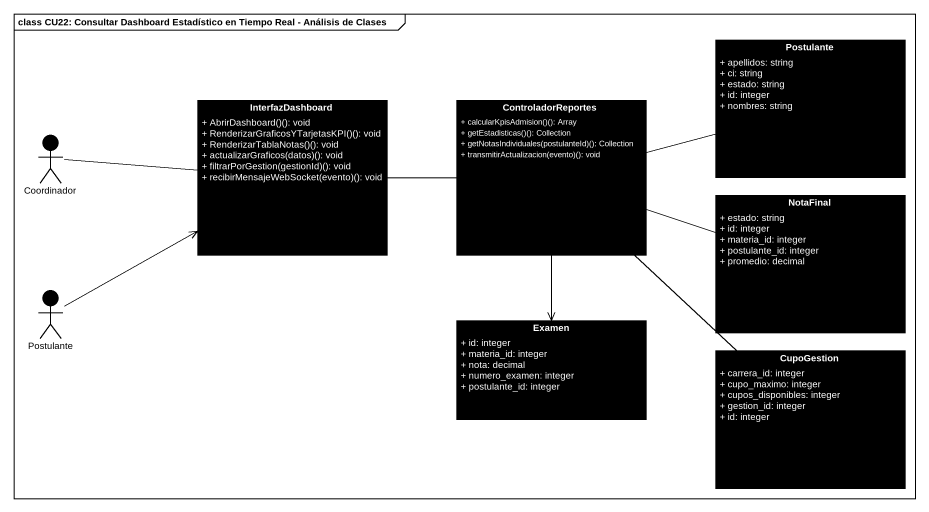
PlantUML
@startuml
mainframe class CU22: Consultar Dashboard Estadístico en Tiempo Real - Análisis de Clases
allowmixing
hide circle
hide empty members
skinparam classAttributeIconSize 0
class Postulante #000000 {
  + apellidos: string
  + ci: string
  + estado: string
  + id: integer
  + nombres: string
}
class InterfazDashboard #000000 {
  + AbrirDashboard()(): void
  + RenderizarGraficosYTarjetasKPI()(): void
  + RenderizarTablaNotas()(): void
  + actualizarGraficos(datos)(): void
  + filtrarPorGestion(gestionId)(): void
  + recibirMensajeWebSocket(evento)(): void
}
class ControladorReportes #000000 {
  + calcularKpisAdmision()(): Array
  + getEstadisticas()(): Collection
  + getNotasIndividuales(postulanteId)(): Collection
  + transmitirActualizacion(evento)(): void
}
actor Coordinador #000000
class NotaFinal #000000 {
  + estado: string
  + id: integer
  + materia_id: integer
  + postulante_id: integer
  + promedio: decimal
}
actor "Postulante" as Postulante_2 #000000
class Examen #000000 {
  + id: integer
  + materia_id: integer
  + nota: decimal
  + numero_examen: integer
  + postulante_id: integer
}
class CupoGestion #000000 {
  + carrera_id: integer
  + cupo_maximo: integer
  + cupos_disponibles: integer
  + gestion_id: integer
  + id: integer
}
InterfazDashboard -right- ControladorReportes
ControladorReportes -right- Postulante
ControladorReportes -right- NotaFinal
ControladorReportes --> Examen
ControladorReportes -- CupoGestion
Coordinador -right- InterfazDashboard
Postulante_2 -up-> InterfazDashboard
@enduml
